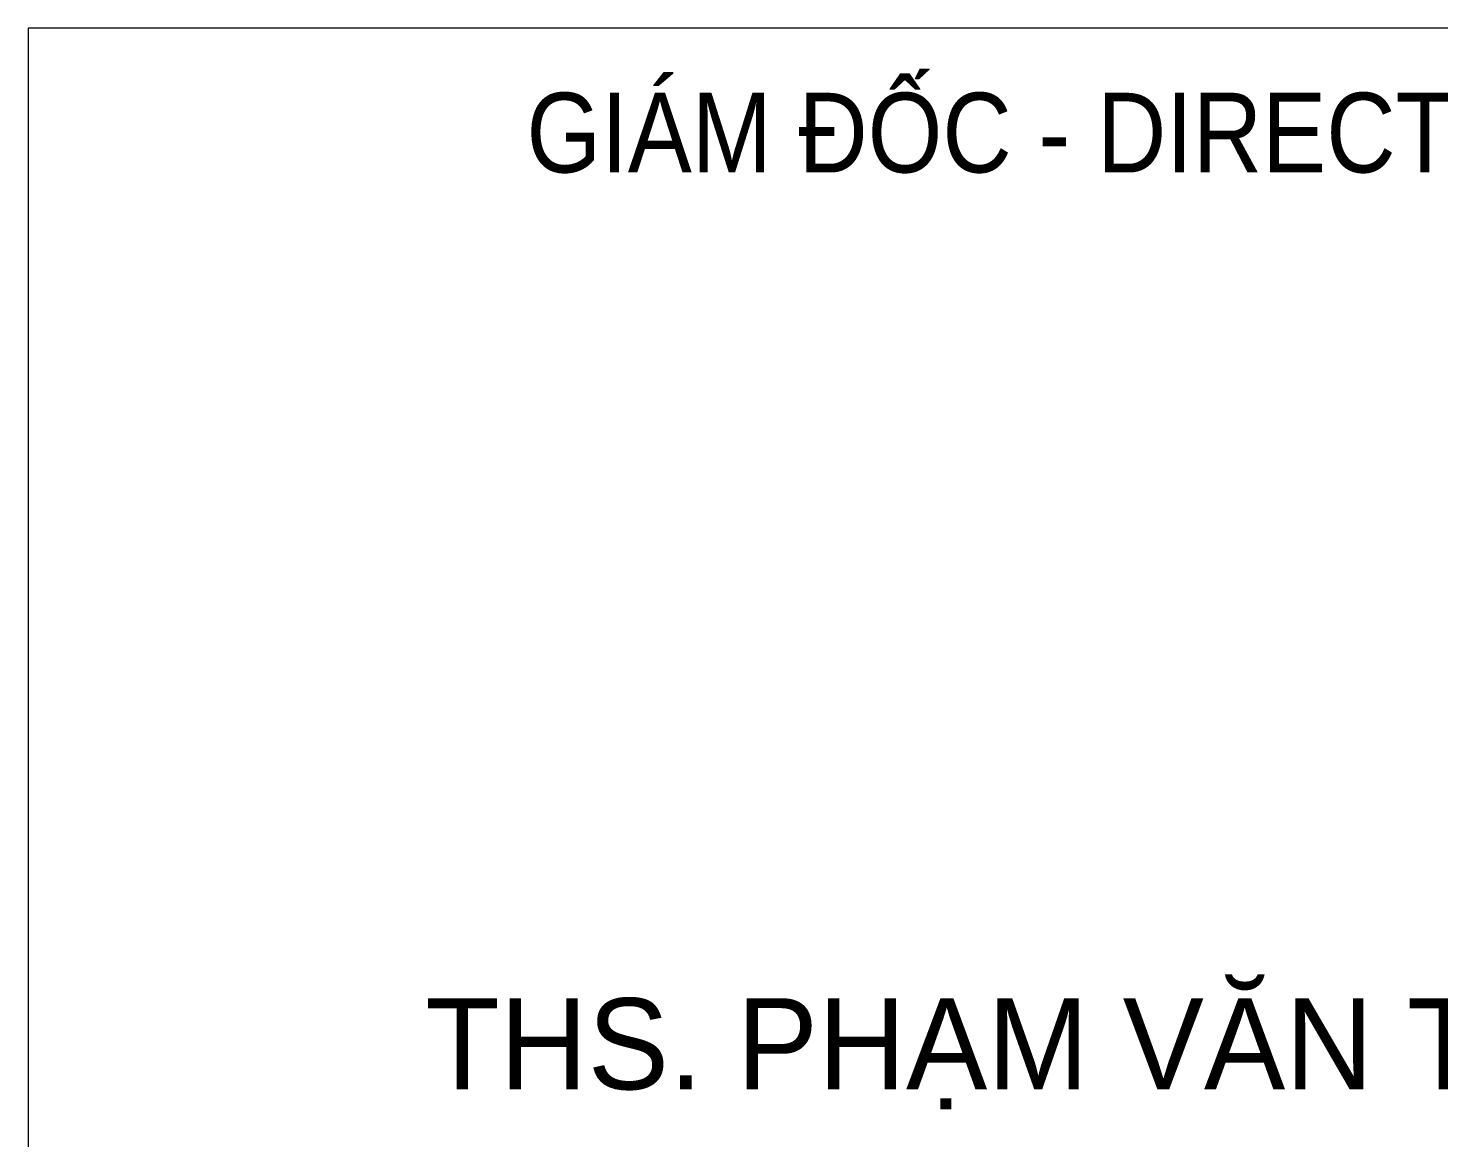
# Model space of a CAD drawing. Header units: inches. Extents: x 541671 to 837720, y 76128 to 1008472.
# Drawn here: x 615498 to 616191, y 380136 to 380682 of the extents above; entities that cross this region are included whole.
import ezdxf
from ezdxf.enums import TextEntityAlignment as Align

# ---------------------------------------------------------------- set-up
doc = ezdxf.new("R2010")
doc.units = ezdxf.units.IN
doc.header["$MEASUREMENT"] = 0
doc.layers.get('0').update_dxf_attribs({"lineweight": 18})
doc.layers.add('Khungten_LCDI', color=7, linetype='Continuous')
doc.layers.add('LC Net thay', color=7, linetype='Continuous', lineweight=25)
doc.layers.add('LC Text1', color=3, linetype='Continuous', lineweight=20)
doc.styles.add('Khungten', font='VHAVAN_2.TTF', dxfattribs={"width": 0.8, "height": 5000})
doc.styles.add('Title', font='VHAVAN_2.TTF', dxfattribs={"width": 0.8})
doc.styles.add('VNAVANTH', font='VHAVANB_2.TTF', dxfattribs={"width": 0.6})

# ---------------------------------------------------------------- blocks, each defined once
blk = doc.blocks.new('lcdi fix')
at = {"layer": 'Khungten_LCDI', "color": 9, "lineweight": 15}
blk.add_lwpolyline([(36750, 446.3), (40450, 446.3), (40450, 2437.2), (36750, 2437.2)], close=True, dxfattribs=at)
at = {"color": 7, "style": 'Khungten', "width": 0.9}
blk.add_text('gi¸m ®èc - director', height=140, dxfattribs=at).set_placement((38565.6, 2183.9), align=Align.CENTER)
at = {"color": 7, "style": 'VNAVANTH'}
blk.add_text('ths. ph¹m v¨n tiÕn', height=160, dxfattribs=at).set_placement((38552.7, 574.1), align=Align.CENTER)
at = {"color": 7, "style": 'Khungten', "width": 0.8}
for tag, p in [('REVISION', (39498.8, -10746.3)), ('NGAYHT', (39546.1, -11609.4))]:
    blk.add_attdef(tag, text='', height=200, dxfattribs=at).set_placement(p, align=Align.CENTER)
at = {"layer": 'LC Text1', "style": 'Title', "width": 1.824646}
for tag, p, p2 in [('TENBANVE1', (36912.7, -8885.8), (40339.1, -8885.8)), ('TENBANVE2', (36912.7, -9562.5), (40339.1, -9562.5))]:
    blk.add_attdef(tag, text='', height=250, dxfattribs=at).set_placement(p, p2, align=Align.FIT)
at = {"layer": 'LC Text1', "style": 'Title', "width": 0.7}
blk.add_attdef('SOBANVE', text='', height=250, dxfattribs=at).set_placement((39562, -13896.2), align=Align.CENTER)

msp = doc.modelspace()

# ---------------------------------------------------------------- block references
at = {"layer": 'LC Net thay', "xscale": 0.2800000003518924, "yscale": 0.2800000003518924, "zscale": 0.2800000003518924}
msp.add_blockref('lcdi fix', (605208.03, 379999.4), dxfattribs=at)

doc.saveas('drawing.dxf')
